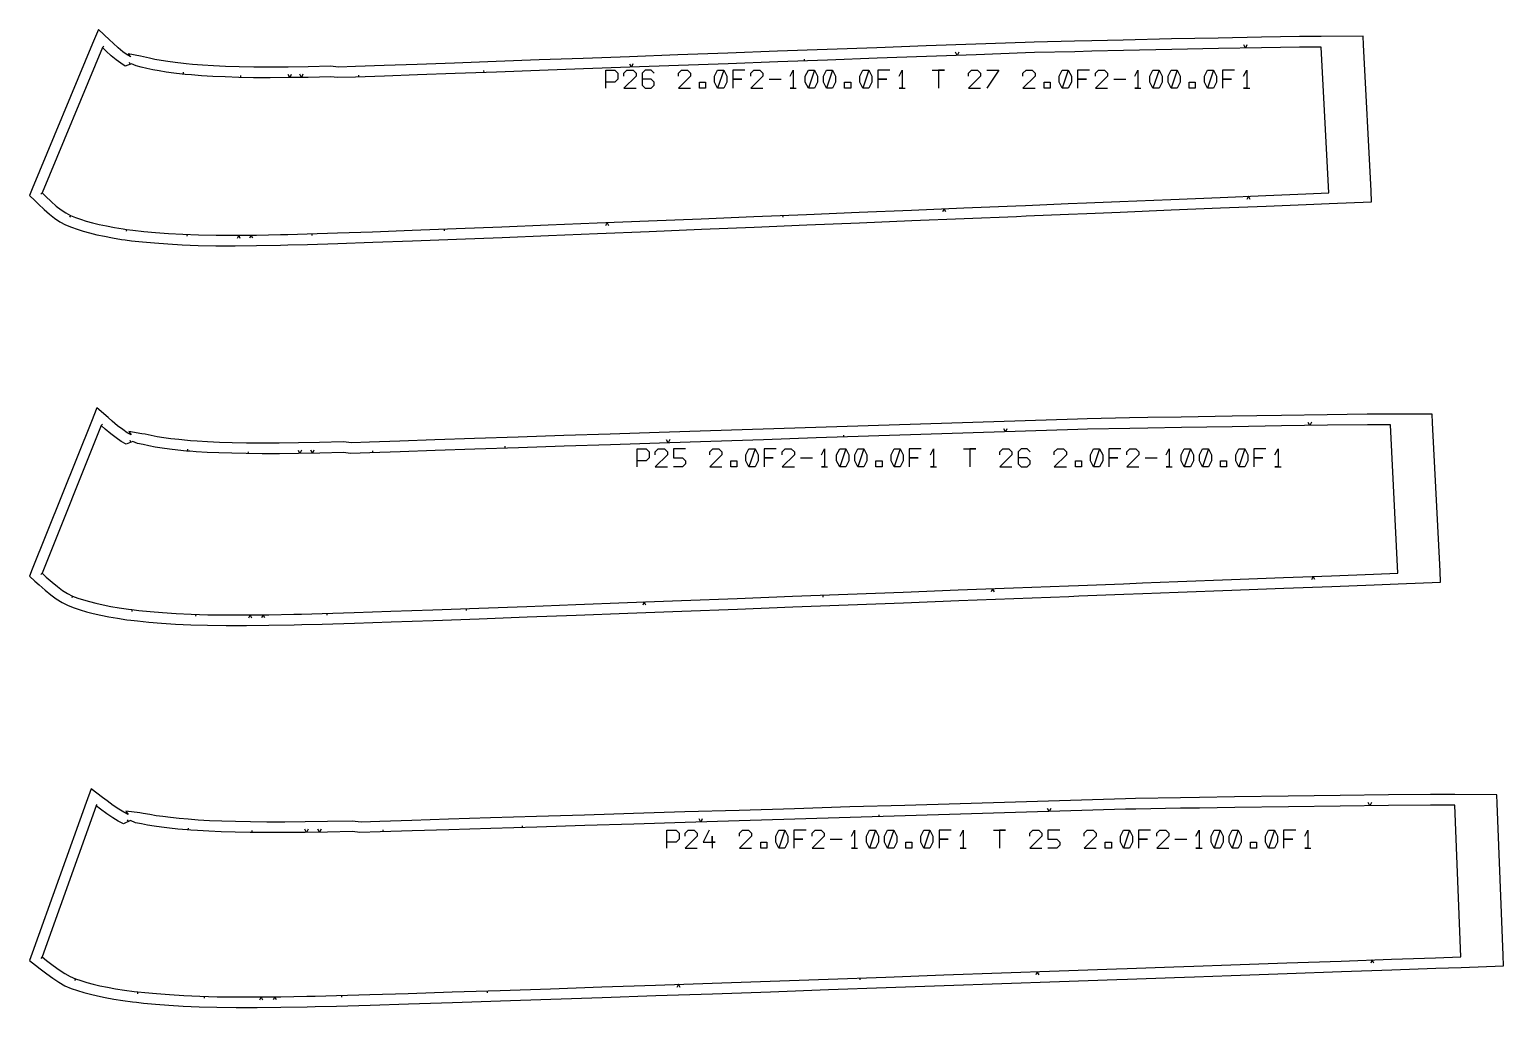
# Model space of a CAD drawing. Header units: metres. Extents: x -12 to 17699, y -154 to 17579.
# Drawn here: x -12 to 1381, y 10152 to 11076 of the extents above; entities that cross this region are included whole.
import ezdxf

# ---------------------------------------------------------------- set-up
doc = ezdxf.new("R2010")
doc.units = ezdxf.units.M

msp = doc.modelspace()

# ---------------------------------------------------------------- linework, layer by layer
at = {"layer": 'Marge'}
for points in [[(-6.924, 10914), (-3.294, 10910.516), (1.94, 10905.659), (6.894, 10901.29), (11.831, 10897.366), (16.969, 10893.937), (22.306, 10891.116), (27.738, 10888.866), (33.244, 10886.96), (38.812, 10885.177), (44.929, 10883.429), (51.653, 10881.785), (58.879, 10880.248), (66.665, 10878.774), (75.202, 10877.376), (78.564, 10876.922), (84.634, 10876.111), (95.01, 10874.991), (106.376, 10873.966), (118.847, 10873.027), (132.552, 10872.228), (147.636, 10871.659), (164.235, 10871.346), (182.556, 10871.282), (202.846, 10871.46), (225.425, 10871.882), (232.449, 10872.068), (250.772, 10872.553), (279.57, 10873.472), (312.631, 10874.633), (350.252, 10876.018), (391.669, 10877.576), (434.802, 10879.23), (478.799, 10880.979), (525.106, 10882.866), (573.667, 10884.844), (623.425, 10886.865), (673.204, 10888.897), (722.821, 10890.938), (772.557, 10892.997), (822.032, 10895.035), (871.584, 10897.063), (920.913, 10899.093), (930.04, 10899.471), (970.261, 10901.137), (987.434, 10901.845), (1019.019, 10903.146), (1067.18, 10905.115), (1113.847, 10907.021), (1157.066, 10908.789), (1194.897, 10910.337), (1216.565, 10911.223), (1256.641, 10912.862), (1256.103, 10923.279), (1248.982, 11061.103), (1248.56, 11069.27), (1208.977, 11069.039), (1188.343, 11068.918), (1152.494, 11068.358), (1111.586, 11067.59), (1067.445, 11066.686), (1021.918, 11065.701), (992.075, 11065.037), (975.85, 11064.67), (937.741, 11063.795), (929.119, 11063.485), (882.515, 11061.805), (835.695, 11060.114), (788.947, 11058.426), (741.955, 11056.732), (695.074, 11055.036), (648.041, 11053.331), (601.022, 11051.623), (555.135, 11049.957), (511.387, 11048.367), (469.827, 11046.854), (429.079, 11045.378), (389.954, 11043.967), (354.427, 11042.695), (323.233, 11041.597), (296.106, 11040.685), (280.234, 11040.096), (272.615, 11040.875), (251.476, 11040.421), (232.54, 11040.139), (215.511, 11040.036), (200.154, 11040.118), (186.233, 11040.384), (173.535, 11040.805), (161.968, 11041.325), (151.517, 11041.922), (142.141, 11042.62), (136.372, 11043.187), (133.648, 11043.452), (125.957, 11044.358), (118.892, 11045.35), (112.434, 11046.368), (106.678, 11047.382), (101.437, 11048.5), (96.041, 11049.871), (93.184, 11050.289), (81.259, 11052.678), (83.919, 11049.666), (80.403, 11051.76), (76.482, 11054.663), (72.105, 11058.341), (67.337, 11062.593), (63.852, 11065.836), (53.323, 11075.63), (47.806, 11062.35), (-9.235, 10925.051), (-11.859, 10918.735)], [(-6.719, 10554.532), (-2.795, 10550.973), (2.858, 10546.022), (8.198, 10541.581), (13.491, 10537.619), (18.951, 10534.193), (24.58, 10531.406), (30.283, 10529.202), (36.078, 10527.335), (41.958, 10525.585), (48.404, 10523.878), (55.477, 10522.283), (63.081, 10520.798), (71.278, 10519.378), (80.259, 10518.04), (83.774, 10517.612), (90.173, 10516.841), (101.08, 10515.789), (113.035, 10514.836), (126.154, 10513.971), (140.565, 10513.25), (156.421, 10512.759), (173.869, 10512.519), (193.133, 10512.523), (214.473, 10512.763), (238.224, 10513.236), (245.603, 10513.432), (264.893, 10513.946), (295.199, 10514.892), (329.999, 10516.068), (369.604, 10517.458), (413.207, 10519.016), (458.619, 10520.663), (504.939, 10522.388), (553.693, 10524.236), (604.824, 10526.174), (657.217, 10528.155), (709.63, 10530.144), (761.873, 10532.136), (814.241, 10534.141), (866.337, 10536.13), (918.514, 10538.113), (970.453, 10540.094), (980.062, 10540.462), (1022.413, 10542.084), (1040.496, 10542.774), (1073.753, 10544.043), (1124.466, 10545.97), (1173.604, 10547.836), (1219.11, 10549.566), (1258.943, 10551.08), (1281.759, 10551.947), (1321.855, 10553.47), (1321.329, 10563.946), (1314.287, 10704.162), (1313.884, 10712.184), (1274.33, 10712.156), (1252.524, 10712.14), (1214.636, 10711.726), (1171.401, 10711.112), (1124.75, 10710.366), (1076.636, 10709.539), (1045.096, 10708.983), (1027.95, 10708.674), (987.675, 10707.942), (978.561, 10707.653), (929.304, 10706.076), (879.823, 10704.48), (830.417, 10702.897), (780.75, 10701.315), (731.201, 10699.723), (681.492, 10698.11), (631.801, 10696.49), (583.305, 10694.912), (537.062, 10693.406), (493.134, 10691.949), (450.069, 10690.501), (408.719, 10689.106), (371.17, 10687.837), (338.196, 10686.724), (309.517, 10685.773), (292.673, 10685.14), (284.667, 10685.96), (262.314, 10685.431), (242.285, 10685.056), (224.269, 10684.845), (208.015, 10684.807), (193.277, 10684.943), (179.834, 10685.226), (167.587, 10685.608), (156.516, 10686.073), (146.568, 10686.651), (140.462, 10687.139), (137.547, 10687.37), (129.375, 10688.164), (121.864, 10689.052), (114.987, 10689.972), (108.838, 10690.897), (103.236, 10691.935), (97.483, 10693.225), (94.37, 10693.593), (81.979, 10695.708), (84.334, 10692.551), (80.5, 10694.664), (76.234, 10697.603), (71.477, 10701.337), (66.296, 10705.668), (62.507, 10708.978), (51.891, 10718.255), (46.645, 10705.169), (-9.282, 10565.66), (-11.87, 10559.205)], [(-6.187, 10191.699), (-1.837, 10188.273), (4.383, 10183.527), (10.219, 10179.28), (15.918, 10175.518), (21.69, 10172.295), (27.56, 10169.689), (33.475, 10167.625), (39.513, 10165.86), (45.676, 10164.194), (52.41, 10162.571), (59.783, 10161.057), (67.716, 10159.643), (76.275, 10158.289), (85.646, 10157.012), (89.286, 10156.607), (95.982, 10155.867), (107.356, 10154.861), (119.833, 10153.946), (133.529, 10153.115), (148.571, 10152.42), (165.117, 10151.943), (183.329, 10151.706), (203.443, 10151.7), (225.731, 10151.921), (250.544, 10152.365), (258.248, 10152.551), (278.409, 10153.038), (310.08, 10153.937), (346.451, 10155.06), (387.845, 10156.389), (433.421, 10157.881), (480.886, 10159.458), (529.301, 10161.115), (580.262, 10162.892), (633.706, 10164.756), (688.47, 10166.661), (743.254, 10168.574), (797.862, 10170.493), (852.6, 10172.424), (907.054, 10174.339), (961.591, 10176.247), (1015.881, 10178.155), (1025.925, 10178.509), (1070.192, 10180.072), (1089.093, 10180.736), (1123.856, 10181.959), (1176.863, 10183.812), (1228.224, 10185.607), (1275.79, 10187.271), (1317.426, 10188.728), (1341.274, 10189.562), (1381.296, 10190.962), (1380.893, 10201.138), (1375.221, 10344.416), (1374.892, 10352.732), (1335.278, 10352.833), (1312.326, 10352.892), (1272.44, 10352.571), (1226.921, 10352.051), (1177.804, 10351.398), (1127.142, 10350.663), (1093.93, 10350.163), (1075.874, 10349.883), (1033.466, 10349.217), (1023.869, 10348.931), (972, 10347.378), (919.895, 10345.809), (867.867, 10344.25), (815.568, 10342.688), (763.392, 10341.12), (711.048, 10339.536), (658.722, 10337.946), (607.655, 10336.397), (558.964, 10334.919), (512.711, 10333.496), (467.364, 10332.091), (423.824, 10330.739), (384.287, 10329.513), (349.568, 10328.443), (319.37, 10327.535), (301.618, 10326.922), (293.185, 10327.862), (269.643, 10327.389), (248.546, 10327.064), (229.565, 10326.896), (212.437, 10326.895), (196.901, 10327.056), (182.733, 10327.351), (169.825, 10327.734), (158.151, 10328.196), (147.648, 10328.769), (141.218, 10329.247), (138.114, 10329.477), (129.477, 10330.247), (121.537, 10331.106), (114.252, 10331.995), (107.718, 10332.881), (101.761, 10333.877), (95.657, 10335.116), (92.276, 10335.452), (79.307, 10337.263), (81.471, 10333.983), (77.215, 10336.103), (72.482, 10339.006), (67.202, 10342.658), (61.435, 10346.882), (57.222, 10350.094), (46.36, 10358.374), (41.747, 10345.518), (-9.413, 10202.933), (-11.845, 10196.155)]]:
    msp.add_lwpolyline(points, close=True, dxfattribs=at)
at = {"layer": 'Patron'}
for points in [[(0, 10921.214), (3.63, 10917.731), (8.74, 10912.992), (13.505, 10908.793), (18.036, 10905.208), (22.469, 10902.288), (26.897, 10900), (31.498, 10898.132), (36.492, 10896.418), (41.858, 10894.702), (47.669, 10893.046), (54.017, 10891.501), (60.953, 10890.031), (68.522, 10888.6), (76.814, 10887.245), (79.888, 10886.834), (85.958, 10886.023), (96.08, 10884.933), (107.273, 10883.926), (119.598, 10882.999), (133.133, 10882.211), (148.011, 10881.652), (164.423, 10881.344), (182.591, 10881.282), (202.758, 10881.46), (225.238, 10881.88), (232.184, 10882.064), (250.507, 10882.55), (279.251, 10883.467), (312.28, 10884.627), (349.885, 10886.011), (391.293, 10887.569), (434.418, 10889.223), (478.402, 10890.971), (524.699, 10892.858), (573.259, 10894.836), (623.02, 10896.857), (672.796, 10898.888), (722.41, 10900.93), (772.143, 10902.988), (821.621, 10905.027), (871.176, 10907.054), (920.502, 10909.085), (929.626, 10909.463), (969.847, 10911.129), (987.022, 10911.836), (1018.607, 10913.137), (1066.772, 10915.106), (1113.439, 10917.013), (1156.657, 10918.781), (1194.488, 10920.329), (1216.156, 10921.215), (1209.035, 11059.039), (1188.499, 11058.92), (1152.681, 11058.36), (1111.79, 11057.592), (1067.661, 11056.688), (1022.141, 11055.704), (992.302, 11055.04), (976.08, 11054.672), (938.1, 11053.801), (929.48, 11053.492), (882.876, 11051.812), (836.056, 11050.12), (789.307, 11048.433), (742.316, 11046.738), (695.436, 11045.043), (648.403, 11043.338), (601.385, 11041.63), (555.499, 11039.963), (511.75, 11038.373), (470.189, 11036.861), (429.439, 11035.385), (390.311, 11033.974), (354.779, 11032.701), (323.569, 11031.603), (296.411, 11030.689), (279.099, 11030.161), (272.829, 11030.877), (251.625, 11030.422), (232.6, 11030.139), (215.457, 11030.036), (199.963, 11030.12), (185.901, 11030.39), (173.086, 11030.815), (161.396, 11031.341), (150.772, 11031.949), (141.163, 11032.668), (135.396, 11033.235), (132.475, 11033.521), (124.564, 11034.455), (117.332, 11035.473), (110.689, 11036.521), (104.578, 11037.605), (98.97, 11038.809), (93.796, 11040.126), (88.895, 11041.256), (84.651, 11043.271), (78.71, 11041.129), (74.424, 11043.744), (70.043, 11047.012), (65.446, 11050.88), (60.527, 11055.271), (57.041, 11058.514)], [(0, 10561.939), (3.924, 10558.38), (9.445, 10553.546), (14.589, 10549.272), (19.466, 10545.637), (24.218, 10542.694), (28.94, 10540.406), (33.828, 10538.552), (39.122, 10536.86), (44.807, 10535.17), (50.957, 10533.546), (57.667, 10532.04), (64.992, 10530.614), (72.982, 10529.232), (81.73, 10527.931), (84.971, 10527.54), (91.37, 10526.769), (102.037, 10525.743), (113.829, 10524.804), (126.811, 10523.95), (141.064, 10523.237), (156.729, 10522.754), (174.006, 10522.518), (193.131, 10522.523), (214.36, 10522.762), (238.025, 10523.234), (245.337, 10523.429), (264.627, 10523.943), (294.887, 10524.887), (329.661, 10526.063), (369.253, 10527.452), (412.85, 10529.01), (458.256, 10530.656), (504.567, 10532.381), (553.314, 10534.229), (604.445, 10536.167), (656.839, 10538.148), (709.251, 10540.136), (761.492, 10542.129), (813.858, 10544.134), (865.956, 10546.122), (918.134, 10548.105), (970.072, 10550.087), (979.68, 10550.455), (1022.03, 10552.077), (1040.115, 10552.767), (1073.372, 10554.036), (1124.086, 10555.963), (1173.224, 10557.829), (1218.73, 10559.558), (1258.564, 10561.072), (1281.379, 10561.939), (1274.337, 10702.156), (1252.633, 10702.14), (1214.778, 10701.727), (1171.561, 10701.114), (1124.922, 10700.367), (1076.813, 10699.541), (1045.276, 10698.985), (1028.131, 10698.676), (987.992, 10697.947), (978.881, 10697.658), (929.626, 10696.081), (880.143, 10694.485), (830.736, 10692.903), (781.071, 10691.32), (731.525, 10689.728), (681.818, 10688.116), (632.126, 10686.495), (583.63, 10684.917), (537.394, 10683.411), (493.47, 10681.955), (450.406, 10680.507), (409.057, 10679.112), (371.507, 10677.842), (338.527, 10676.729), (309.83, 10675.778), (291.538, 10675.205), (284.903, 10675.962), (262.501, 10675.433), (242.402, 10675.057), (224.291, 10674.845), (207.923, 10674.808), (193.066, 10674.945), (179.522, 10675.231), (167.166, 10675.617), (155.934, 10676.09), (145.771, 10676.683), (139.668, 10677.171), (136.577, 10677.417), (128.2, 10678.233), (120.536, 10679.14), (113.491, 10680.085), (107.004, 10681.066), (101.043, 10682.178), (95.537, 10683.416), (90.316, 10684.451), (85.785, 10686.461), (79.42, 10683.841), (74.799, 10686.449), (70.053, 10689.742), (65.061, 10693.667), (59.716, 10698.138), (55.927, 10701.448)], [(0, 10199.556), (4.35, 10196.13), (10.448, 10191.478), (16.101, 10187.367), (21.413, 10183.873), (26.526, 10181.047), (31.554, 10178.857), (36.722, 10177.083), (42.3, 10175.464), (48.283, 10173.848), (54.747, 10172.294), (61.787, 10170.854), (69.466, 10169.489), (77.836, 10168.166), (86.994, 10166.921), (90.384, 10166.546), (97.079, 10165.807), (108.235, 10164.822), (120.563, 10163.92), (134.134, 10163.097), (149.032, 10162.409), (165.404, 10161.939), (183.459, 10161.705), (203.445, 10161.7), (225.632, 10161.92), (250.364, 10162.363), (258.007, 10162.548), (278.168, 10163.035), (309.796, 10163.933), (346.143, 10165.055), (387.525, 10166.384), (433.094, 10167.875), (480.554, 10169.453), (528.96, 10171.109), (579.913, 10172.886), (633.358, 10174.75), (688.123, 10176.655), (742.905, 10178.568), (797.511, 10180.486), (852.247, 10182.418), (906.702, 10184.333), (961.241, 10186.241), (1015.53, 10188.148), (1025.572, 10188.503), (1069.839, 10190.066), (1088.742, 10190.73), (1123.504, 10191.953), (1176.514, 10193.806), (1227.875, 10195.601), (1275.44, 10197.265), (1317.076, 10198.722), (1340.924, 10199.556), (1335.253, 10342.833), (1312.407, 10342.892), (1272.554, 10342.572), (1227.054, 10342.052), (1177.949, 10341.399), (1127.292, 10340.664), (1094.085, 10340.164), (1076.031, 10339.885), (1033.763, 10339.221), (1024.168, 10338.936), (972.301, 10337.383), (920.194, 10335.813), (868.166, 10334.254), (815.868, 10332.693), (763.695, 10331.125), (711.351, 10329.541), (659.025, 10327.951), (607.959, 10326.402), (559.272, 10324.924), (513.02, 10323.501), (467.674, 10322.095), (424.134, 10320.744), (384.595, 10319.518), (349.868, 10318.447), (319.651, 10317.539), (300.391, 10316.998), (293.386, 10317.864), (269.797, 10317.39), (248.634, 10317.064), (229.566, 10316.896), (212.333, 10316.895), (196.692, 10317.058), (182.436, 10317.355), (169.429, 10317.742), (157.605, 10318.211), (146.905, 10318.796), (140.478, 10319.275), (137.223, 10319.516), (128.4, 10320.306), (120.325, 10321.18), (112.899, 10322.086), (106.059, 10323.02), (99.766, 10324.078), (93.945, 10325.264), (88.428, 10326.222), (83.605, 10328.233), (76.948, 10325.065), (71.965, 10327.592), (66.788, 10330.785), (61.291, 10334.592), (55.373, 10338.929), (51.16, 10342.141)]]:
    msp.add_lwpolyline(points, close=True, dxfattribs=at)
at = {"layer": 'Repers points'}
for p, q in [((57.041, 11058.514), (58.267, 11059.832)), ((83.139, 11042.726), (82.528, 11044.419)), ((83.139, 11042.726), (82.528, 11044.419)), ((133.66, 11033.405), (133.835, 11035.196)), ((417.717, 11034.962), (417.652, 11036.761)), ((720.63, 11045.954), (720.565, 11047.753)), ((187.909, 11030.351), (187.944, 11032.151)), ((299.397, 11030.79), (299.336, 11032.589)), ((0, 10921.214), (-1.246, 10919.916)), ((26.884, 10900.006), (26.058, 10898.407)), ((26.884, 10900.006), (26.058, 10898.407)), ((699.972, 10900.007), (700.046, 10898.208)), ((79.854, 10886.839), (79.615, 10885.055)), ((137.057, 10882.063), (136.989, 10880.265)), ((254.893, 10882.69), (254.951, 10880.89)), ((379.921, 10887.141), (379.988, 10885.343)), ((55.927, 10701.448), (57.111, 10702.804)), ((84.021, 10685.735), (83.335, 10687.399)), ((84.021, 10685.735), (83.335, 10687.399)), ((757.938, 10690.577), (757.881, 10692.376)), ((137.607, 10677.335), (137.75, 10679.129)), ((194.966, 10674.928), (194.983, 10676.728)), ((312.764, 10675.875), (312.705, 10677.674)), ((437.8, 10680.082), (437.739, 10681.881)), ((0, 10561.939), (-1.209, 10560.606)), ((28.928, 10540.412), (28.143, 10538.792)), ((28.928, 10540.412), (28.143, 10538.792)), ((737.886, 10541.229), (737.955, 10539.43)), ((84.937, 10527.544), (84.722, 10525.757)), ((145.199, 10523.11), (145.144, 10521.311)), ((269.252, 10524.087), (269.308, 10522.288)), ((400.888, 10528.582), (400.952, 10526.784)), ((51.16, 10342.141), (52.251, 10343.572)), ((81.678, 10327.316), (80.904, 10328.941)), ((81.678, 10327.316), (80.904, 10328.941)), ((454.229, 10321.678), (454.173, 10323.477)), ((791.308, 10331.955), (791.254, 10333.754)), ((138.188, 10319.445), (138.321, 10321.24)), ((198.572, 10317.038), (198.591, 10318.838)), ((322.578, 10317.627), (322.524, 10319.426)), ((0, 10199.556), (-1.114, 10198.141)), ((31.541, 10178.863), (30.822, 10177.212)), ((31.541, 10178.863), (30.822, 10177.212)), ((772.837, 10179.62), (772.9, 10177.821)), ((90.349, 10166.55), (90.152, 10164.761)), ((153.354, 10162.285), (153.302, 10160.486)), ((283.002, 10163.172), (283.053, 10161.373)), ((420.591, 10167.466), (420.65, 10165.667))]:
    msp.add_line(p, q, dxfattribs=at)
at = {"layer": 'Repers suspente'}
for p, q in [((864.972, 11051.165), (863.365, 11054.109)), ((866.363, 11054.217), (864.972, 11051.165)), ((1137.309, 11058.071), (1135.753, 11061.042)), ((1138.753, 11061.099), (1137.309, 11058.071)), ((557.033, 11040.019), (555.425, 11042.963)), ((558.423, 11043.072), (557.033, 11040.019)), ((234.123, 11030.162), (232.578, 11033.139)), ((235.578, 11033.184), (234.123, 11030.162)), ((245.172, 11030.326), (243.627, 11033.304)), ((246.627, 11033.348), (245.172, 11030.326)), ((1140.123, 10918.105), (1138.747, 10915.046)), ((1141.745, 10915.168), (1140.123, 10918.105)), ((852.476, 10906.289), (851.1, 10903.231)), ((854.097, 10903.353), (852.476, 10906.289)), ((185.877, 10881.311), (184.403, 10878.297)), ((187.403, 10878.324), (185.877, 10881.311)), ((197.552, 10881.414), (196.079, 10878.401)), ((199.079, 10878.427), (197.552, 10881.414)), ((533.989, 10893.236), (532.613, 10890.177)), ((535.61, 10890.3), (533.989, 10893.236)), ((1198.313, 10701.493), (1196.771, 10704.472)), ((1199.771, 10704.514), (1198.313, 10701.493)), ((591.905, 10685.186), (590.308, 10688.136)), ((593.307, 10688.233), (591.905, 10685.186)), ((910.493, 10695.464), (908.897, 10698.414)), ((911.895, 10698.511), (910.493, 10695.464)), ((243.795, 10675.083), (242.239, 10678.054)), ((245.239, 10678.11), (243.795, 10675.083)), ((255.469, 10675.301), (253.913, 10678.273)), ((256.913, 10678.329), (255.469, 10675.301)), ((898.469, 10547.358), (897.084, 10544.303)), ((900.082, 10544.417), (898.469, 10547.358)), ((1201.354, 10558.898), (1199.969, 10555.843)), ((1202.967, 10555.957), (1201.354, 10558.898)), ((569.138, 10534.828), (567.752, 10531.774)), ((570.75, 10531.887), (569.138, 10534.828)), ((196.595, 10522.562), (195.129, 10519.545)), ((198.129, 10519.579), (196.595, 10522.562)), ((208.886, 10522.7), (207.42, 10519.684)), ((210.42, 10519.717), (208.886, 10522.7)), ((951.936, 10336.769), (950.346, 10339.723)), ((953.345, 10339.813), (951.936, 10336.769)), ((1254.981, 10342.371), (1253.447, 10345.354)), ((1256.447, 10345.388), (1254.981, 10342.371)), ((622.516, 10326.843), (620.925, 10329.796)), ((623.924, 10329.887), (622.516, 10326.843)), ((249.974, 10317.085), (248.428, 10320.061)), ((251.428, 10320.108), (249.974, 10317.085)), ((262.264, 10317.274), (260.718, 10320.251)), ((263.718, 10320.297), (262.264, 10317.274)), ((940.687, 10185.522), (939.292, 10182.471)), ((942.291, 10182.576), (940.687, 10185.522)), ((1257.278, 10196.63), (1255.884, 10193.579)), ((1258.882, 10193.684), (1257.278, 10196.63)), ((601.491, 10173.638), (600.096, 10170.588)), ((603.095, 10170.693), (601.491, 10173.638)), ((207.067, 10161.736), (205.596, 10158.722)), ((208.596, 10158.751), (207.067, 10161.736)), ((219.911, 10161.864), (218.441, 10158.849)), ((221.441, 10158.879), (219.911, 10161.864))]:
    msp.add_line(p, q, dxfattribs=at)
at = {"layer": 'Text'}
for p, q in [((532.834, 11020.102), (532.834, 11037.245)), ((532.834, 11037.245), (541.405, 11037.245)), ((541.405, 11037.245), (544.262, 11034.388)), ((544.262, 11034.388), (544.262, 11028.674)), ((549.977, 11034.388), (552.834, 11037.245)), ((549.977, 11031.531), (549.977, 11034.388)), ((552.834, 11037.245), (558.548, 11037.245)), ((558.548, 11037.245), (561.405, 11034.388)), ((561.405, 11034.388), (561.405, 11031.531)), ((569.977, 11037.245), (567.12, 11034.388)), ((567.12, 11034.388), (567.12, 11022.96)), ((575.691, 11037.245), (569.977, 11037.245)), ((578.548, 11034.388), (575.691, 11037.245)), ((601.405, 11034.388), (604.262, 11037.245)), ((601.405, 11031.531), (601.405, 11034.388)), ((604.262, 11037.245), (609.977, 11037.245)), ((609.977, 11037.245), (612.834, 11034.388)), ((612.834, 11034.388), (612.834, 11031.531)), ((635.691, 11031.531), (638.548, 11037.245)), ((638.548, 11037.245), (644.262, 11037.245)), ((644.262, 11037.245), (638.548, 11020.102)), ((644.262, 11037.245), (647.12, 11031.531)), ((664.262, 11037.245), (652.834, 11037.245)), ((652.834, 11037.245), (652.834, 11028.674)), ((669.977, 11034.388), (672.834, 11037.245)), ((669.977, 11031.531), (669.977, 11034.388)), ((672.834, 11037.245), (678.548, 11037.245)), ((678.548, 11037.245), (681.405, 11034.388)), ((681.405, 11034.388), (681.405, 11031.531)), ((707.12, 11031.531), (709.977, 11037.245)), ((709.977, 11037.245), (709.977, 11020.102)), ((721.405, 11031.531), (724.262, 11037.245)), ((724.262, 11037.245), (729.977, 11037.245)), ((729.977, 11037.245), (724.262, 11020.102)), ((729.977, 11037.245), (732.834, 11031.531)), ((738.548, 11031.531), (741.405, 11037.245)), ((741.405, 11037.245), (747.12, 11037.245)), ((747.12, 11037.245), (741.405, 11020.102)), ((747.12, 11037.245), (749.977, 11031.531)), ((772.834, 11031.531), (775.691, 11037.245)), ((775.691, 11037.245), (781.405, 11037.245)), ((781.405, 11037.245), (775.691, 11020.102)), ((781.405, 11037.245), (784.262, 11031.531)), ((801.405, 11037.245), (789.977, 11037.245)), ((789.977, 11037.245), (789.977, 11028.674)), ((809.977, 11031.531), (812.834, 11037.245)), ((812.834, 11037.245), (812.834, 11020.102)), ((841.405, 11037.245), (852.834, 11037.245)), ((852.834, 11037.245), (847.12, 11037.245)), ((847.12, 11037.245), (847.12, 11020.102)), ((875.691, 11034.388), (878.548, 11037.245)), ((875.691, 11031.531), (875.691, 11034.388)), ((878.548, 11037.245), (884.262, 11037.245)), ((884.262, 11037.245), (887.12, 11034.388)), ((887.12, 11034.388), (887.12, 11031.531)), ((892.834, 11037.245), (904.262, 11037.245)), ((904.262, 11037.245), (892.834, 11020.102)), ((927.12, 11034.388), (929.977, 11037.245)), ((927.12, 11031.531), (927.12, 11034.388)), ((929.977, 11037.245), (935.691, 11037.245)), ((935.691, 11037.245), (938.548, 11034.388)), ((938.548, 11034.388), (938.548, 11031.531)), ((961.405, 11031.531), (964.262, 11037.245)), ((964.262, 11037.245), (969.977, 11037.245)), ((969.977, 11037.245), (964.262, 11020.102)), ((969.977, 11037.245), (972.834, 11031.531)), ((989.977, 11037.245), (978.548, 11037.245)), ((978.548, 11037.245), (978.548, 11028.674)), ((995.691, 11034.388), (998.548, 11037.245)), ((995.691, 11031.531), (995.691, 11034.388)), ((998.548, 11037.245), (1004.262, 11037.245)), ((1004.262, 11037.245), (1007.12, 11034.388)), ((1007.12, 11034.388), (1007.12, 11031.531)), ((1032.834, 11031.531), (1035.691, 11037.245)), ((1035.691, 11037.245), (1035.691, 11020.102)), ((1047.12, 11031.531), (1049.977, 11037.245)), ((1049.977, 11037.245), (1055.691, 11037.245)), ((1055.691, 11037.245), (1049.977, 11020.102)), ((1055.691, 11037.245), (1058.548, 11031.531)), ((1064.262, 11031.531), (1067.12, 11037.245)), ((1067.12, 11037.245), (1072.834, 11037.245)), ((1072.834, 11037.245), (1067.12, 11020.102)), ((1072.834, 11037.245), (1075.691, 11031.531)), ((1098.548, 11031.531), (1101.405, 11037.245)), ((1101.405, 11037.245), (1107.12, 11037.245)), ((1107.12, 11037.245), (1101.405, 11020.102)), ((1107.12, 11037.245), (1109.977, 11031.531)), ((1127.12, 11037.245), (1115.691, 11037.245)), ((1115.691, 11037.245), (1115.691, 11028.674)), ((1135.691, 11031.531), (1138.548, 11037.245)), ((1138.548, 11037.245), (1138.548, 11020.102)), ((541.405, 11025.817), (532.834, 11025.817)), ((544.262, 11028.674), (541.405, 11025.817)), ((561.405, 11031.531), (549.977, 11020.102)), ((549.977, 11020.102), (561.405, 11020.102)), ((575.691, 11028.674), (567.12, 11028.674)), ((567.12, 11022.96), (569.977, 11020.102)), ((569.977, 11020.102), (575.691, 11020.102)), ((578.548, 11025.817), (575.691, 11028.674)), ((575.691, 11020.102), (578.548, 11022.96)), ((578.548, 11022.96), (578.548, 11025.817)), ((612.834, 11031.531), (601.405, 11020.102)), ((601.405, 11020.102), (612.834, 11020.102)), ((621.405, 11025.817), (627.12, 11025.817)), ((621.405, 11020.102), (621.405, 11025.817)), ((627.12, 11020.102), (621.405, 11020.102)), ((627.12, 11025.817), (627.12, 11020.102)), ((635.691, 11025.817), (635.691, 11031.531)), ((638.548, 11020.102), (635.691, 11025.817)), ((644.262, 11020.102), (638.548, 11020.102)), ((647.12, 11025.817), (644.262, 11020.102)), ((647.12, 11031.531), (647.12, 11025.817)), ((652.834, 11028.674), (661.405, 11028.674)), ((661.405, 11028.674), (652.834, 11028.674)), ((652.834, 11028.674), (652.834, 11020.102)), ((681.405, 11031.531), (669.977, 11020.102)), ((669.977, 11020.102), (681.405, 11020.102)), ((687.12, 11028.674), (698.548, 11028.674)), ((709.977, 11020.102), (707.12, 11020.102)), ((707.12, 11020.102), (712.834, 11020.102)), ((721.405, 11025.817), (721.405, 11031.531)), ((724.262, 11020.102), (721.405, 11025.817)), ((729.977, 11020.102), (724.262, 11020.102)), ((732.834, 11025.817), (729.977, 11020.102)), ((732.834, 11031.531), (732.834, 11025.817)), ((738.548, 11025.817), (738.548, 11031.531)), ((741.405, 11020.102), (738.548, 11025.817)), ((747.12, 11020.102), (741.405, 11020.102)), ((749.977, 11025.817), (747.12, 11020.102)), ((749.977, 11031.531), (749.977, 11025.817)), ((758.548, 11025.817), (764.262, 11025.817)), ((758.548, 11020.102), (758.548, 11025.817)), ((764.262, 11020.102), (758.548, 11020.102)), ((764.262, 11025.817), (764.262, 11020.102)), ((772.834, 11025.817), (772.834, 11031.531)), ((775.691, 11020.102), (772.834, 11025.817)), ((781.405, 11020.102), (775.691, 11020.102)), ((784.262, 11025.817), (781.405, 11020.102)), ((784.262, 11031.531), (784.262, 11025.817)), ((789.977, 11028.674), (798.548, 11028.674)), ((798.548, 11028.674), (789.977, 11028.674)), ((789.977, 11028.674), (789.977, 11020.102)), ((812.834, 11020.102), (809.977, 11020.102)), ((809.977, 11020.102), (815.691, 11020.102)), ((887.12, 11031.531), (875.691, 11020.102)), ((875.691, 11020.102), (887.12, 11020.102)), ((938.548, 11031.531), (927.12, 11020.102)), ((927.12, 11020.102), (938.548, 11020.102)), ((947.12, 11025.817), (952.834, 11025.817)), ((947.12, 11020.102), (947.12, 11025.817)), ((952.834, 11020.102), (947.12, 11020.102)), ((952.834, 11025.817), (952.834, 11020.102)), ((961.405, 11025.817), (961.405, 11031.531)), ((964.262, 11020.102), (961.405, 11025.817)), ((969.977, 11020.102), (964.262, 11020.102)), ((972.834, 11025.817), (969.977, 11020.102)), ((972.834, 11031.531), (972.834, 11025.817)), ((978.548, 11028.674), (987.12, 11028.674)), ((987.12, 11028.674), (978.548, 11028.674)), ((978.548, 11028.674), (978.548, 11020.102)), ((1007.12, 11031.531), (995.691, 11020.102)), ((995.691, 11020.102), (1007.12, 11020.102)), ((1012.834, 11028.674), (1024.262, 11028.674)), ((1035.691, 11020.102), (1032.834, 11020.102)), ((1032.834, 11020.102), (1038.548, 11020.102)), ((1047.12, 11025.817), (1047.12, 11031.531)), ((1049.977, 11020.102), (1047.12, 11025.817)), ((1055.691, 11020.102), (1049.977, 11020.102)), ((1058.548, 11025.817), (1055.691, 11020.102)), ((1058.548, 11031.531), (1058.548, 11025.817)), ((1064.262, 11025.817), (1064.262, 11031.531)), ((1067.12, 11020.102), (1064.262, 11025.817)), ((1072.834, 11020.102), (1067.12, 11020.102)), ((1075.691, 11025.817), (1072.834, 11020.102)), ((1075.691, 11031.531), (1075.691, 11025.817)), ((1084.262, 11025.817), (1089.977, 11025.817)), ((1084.262, 11020.102), (1084.262, 11025.817)), ((1089.977, 11020.102), (1084.262, 11020.102)), ((1089.977, 11025.817), (1089.977, 11020.102)), ((1098.548, 11025.817), (1098.548, 11031.531)), ((1101.405, 11020.102), (1098.548, 11025.817)), ((1107.12, 11020.102), (1101.405, 11020.102)), ((1109.977, 11025.817), (1107.12, 11020.102)), ((1109.977, 11031.531), (1109.977, 11025.817)), ((1115.691, 11028.674), (1124.262, 11028.674)), ((1124.262, 11028.674), (1115.691, 11028.674)), ((1115.691, 11028.674), (1115.691, 11020.102)), ((1138.548, 11020.102), (1135.691, 11020.102)), ((1135.691, 11020.102), (1141.405, 11020.102)), ((562.453, 10662.347), (562.453, 10679.489)), ((562.453, 10679.489), (571.024, 10679.489)), ((571.024, 10679.489), (573.881, 10676.632)), ((573.881, 10676.632), (573.881, 10670.918)), ((579.595, 10676.632), (582.453, 10679.489)), ((579.595, 10673.775), (579.595, 10676.632)), ((591.024, 10673.775), (579.595, 10662.347)), ((582.453, 10679.489), (588.167, 10679.489)), ((588.167, 10679.489), (591.024, 10676.632)), ((591.024, 10676.632), (591.024, 10673.775)), ((608.167, 10679.489), (596.738, 10679.489)), ((596.738, 10679.489), (596.738, 10670.918)), ((631.024, 10676.632), (633.881, 10679.489)), ((631.024, 10673.775), (631.024, 10676.632)), ((642.453, 10673.775), (631.024, 10662.347)), ((633.881, 10679.489), (639.595, 10679.489)), ((639.595, 10679.489), (642.453, 10676.632)), ((642.453, 10676.632), (642.453, 10673.775)), ((665.31, 10673.775), (668.167, 10679.489)), ((665.31, 10668.061), (665.31, 10673.775)), ((668.167, 10679.489), (673.881, 10679.489)), ((673.881, 10679.489), (668.167, 10662.347)), ((673.881, 10679.489), (676.738, 10673.775)), ((676.738, 10673.775), (676.738, 10668.061)), ((693.881, 10679.489), (682.453, 10679.489)), ((682.453, 10679.489), (682.453, 10670.918)), ((699.595, 10676.632), (702.453, 10679.489)), ((699.595, 10673.775), (699.595, 10676.632)), ((711.024, 10673.775), (699.595, 10662.347)), ((702.453, 10679.489), (708.167, 10679.489)), ((708.167, 10679.489), (711.024, 10676.632)), ((711.024, 10676.632), (711.024, 10673.775)), ((736.738, 10673.775), (739.595, 10679.489)), ((739.595, 10679.489), (739.595, 10662.347)), ((751.024, 10673.775), (753.881, 10679.489)), ((751.024, 10668.061), (751.024, 10673.775)), ((753.881, 10679.489), (759.595, 10679.489)), ((759.595, 10679.489), (753.881, 10662.347)), ((759.595, 10679.489), (762.453, 10673.775)), ((762.453, 10673.775), (762.453, 10668.061)), ((768.167, 10673.775), (771.024, 10679.489)), ((768.167, 10668.061), (768.167, 10673.775)), ((771.024, 10679.489), (776.738, 10679.489)), ((776.738, 10679.489), (771.024, 10662.347)), ((776.738, 10679.489), (779.595, 10673.775)), ((779.595, 10673.775), (779.595, 10668.061)), ((802.453, 10673.775), (805.31, 10679.489)), ((802.453, 10668.061), (802.453, 10673.775)), ((805.31, 10679.489), (811.024, 10679.489)), ((811.024, 10679.489), (805.31, 10662.347)), ((811.024, 10679.489), (813.881, 10673.775)), ((813.881, 10673.775), (813.881, 10668.061)), ((831.024, 10679.489), (819.595, 10679.489)), ((819.595, 10679.489), (819.595, 10670.918)), ((839.595, 10673.775), (842.453, 10679.489)), ((842.453, 10679.489), (842.453, 10662.347)), ((871.024, 10679.489), (882.453, 10679.489)), ((882.453, 10679.489), (876.738, 10679.489)), ((876.738, 10679.489), (876.738, 10662.347)), ((905.31, 10676.632), (908.167, 10679.489)), ((905.31, 10673.775), (905.31, 10676.632)), ((916.738, 10673.775), (905.31, 10662.347)), ((908.167, 10679.489), (913.881, 10679.489)), ((913.881, 10679.489), (916.738, 10676.632)), ((916.738, 10676.632), (916.738, 10673.775)), ((925.31, 10679.489), (922.453, 10676.632)), ((922.453, 10676.632), (922.453, 10665.204)), ((931.024, 10679.489), (925.31, 10679.489)), ((933.881, 10676.632), (931.024, 10679.489)), ((956.738, 10676.632), (959.595, 10679.489)), ((956.738, 10673.775), (956.738, 10676.632)), ((968.167, 10673.775), (956.738, 10662.347)), ((959.595, 10679.489), (965.31, 10679.489)), ((965.31, 10679.489), (968.167, 10676.632)), ((968.167, 10676.632), (968.167, 10673.775)), ((991.024, 10673.775), (993.881, 10679.489)), ((991.024, 10668.061), (991.024, 10673.775)), ((993.881, 10679.489), (999.595, 10679.489)), ((999.595, 10679.489), (993.881, 10662.347)), ((999.595, 10679.489), (1002.453, 10673.775)), ((1002.453, 10673.775), (1002.453, 10668.061)), ((1019.595, 10679.489), (1008.167, 10679.489)), ((1008.167, 10679.489), (1008.167, 10670.918)), ((1025.31, 10676.632), (1028.167, 10679.489)), ((1025.31, 10673.775), (1025.31, 10676.632)), ((1036.738, 10673.775), (1025.31, 10662.347)), ((1028.167, 10679.489), (1033.881, 10679.489)), ((1033.881, 10679.489), (1036.738, 10676.632)), ((1036.738, 10676.632), (1036.738, 10673.775)), ((1062.453, 10673.775), (1065.31, 10679.489)), ((1065.31, 10679.489), (1065.31, 10662.347)), ((1076.738, 10673.775), (1079.595, 10679.489)), ((1076.738, 10668.061), (1076.738, 10673.775)), ((1079.595, 10679.489), (1085.31, 10679.489)), ((1085.31, 10679.489), (1079.595, 10662.347)), ((1085.31, 10679.489), (1088.167, 10673.775)), ((1088.167, 10673.775), (1088.167, 10668.061)), ((1093.881, 10673.775), (1096.738, 10679.489)), ((1093.881, 10668.061), (1093.881, 10673.775)), ((1096.738, 10679.489), (1102.453, 10679.489)), ((1102.453, 10679.489), (1096.738, 10662.347)), ((1102.453, 10679.489), (1105.31, 10673.775)), ((1105.31, 10673.775), (1105.31, 10668.061)), ((1128.167, 10673.775), (1131.024, 10679.489)), ((1128.167, 10668.061), (1128.167, 10673.775)), ((1131.024, 10679.489), (1136.738, 10679.489)), ((1136.738, 10679.489), (1131.024, 10662.347)), ((1136.738, 10679.489), (1139.595, 10673.775)), ((1139.595, 10673.775), (1139.595, 10668.061)), ((1156.738, 10679.489), (1145.31, 10679.489)), ((1145.31, 10679.489), (1145.31, 10670.918)), ((1165.31, 10673.775), (1168.167, 10679.489)), ((1168.167, 10679.489), (1168.167, 10662.347)), ((571.024, 10668.061), (562.453, 10668.061)), ((573.881, 10670.918), (571.024, 10668.061)), ((579.595, 10662.347), (591.024, 10662.347)), ((596.738, 10670.918), (605.31, 10670.918)), ((605.31, 10662.347), (596.738, 10662.347)), ((605.31, 10670.918), (608.167, 10668.061)), ((608.167, 10665.204), (605.31, 10662.347)), ((608.167, 10668.061), (608.167, 10665.204)), ((631.024, 10662.347), (642.453, 10662.347)), ((651.024, 10668.061), (656.738, 10668.061)), ((651.024, 10662.347), (651.024, 10668.061)), ((656.738, 10662.347), (651.024, 10662.347)), ((656.738, 10668.061), (656.738, 10662.347)), ((668.167, 10662.347), (665.31, 10668.061)), ((673.881, 10662.347), (668.167, 10662.347)), ((676.738, 10668.061), (673.881, 10662.347)), ((682.453, 10670.918), (691.024, 10670.918)), ((691.024, 10670.918), (682.453, 10670.918)), ((682.453, 10670.918), (682.453, 10662.347)), ((699.595, 10662.347), (711.024, 10662.347)), ((716.738, 10670.918), (728.167, 10670.918)), ((739.595, 10662.347), (736.738, 10662.347)), ((736.738, 10662.347), (742.453, 10662.347)), ((753.881, 10662.347), (751.024, 10668.061)), ((759.595, 10662.347), (753.881, 10662.347)), ((762.453, 10668.061), (759.595, 10662.347)), ((771.024, 10662.347), (768.167, 10668.061)), ((776.738, 10662.347), (771.024, 10662.347)), ((779.595, 10668.061), (776.738, 10662.347)), ((788.167, 10668.061), (793.881, 10668.061)), ((788.167, 10662.347), (788.167, 10668.061)), ((793.881, 10662.347), (788.167, 10662.347)), ((793.881, 10668.061), (793.881, 10662.347)), ((805.31, 10662.347), (802.453, 10668.061)), ((811.024, 10662.347), (805.31, 10662.347)), ((813.881, 10668.061), (811.024, 10662.347)), ((819.595, 10670.918), (828.167, 10670.918)), ((828.167, 10670.918), (819.595, 10670.918)), ((819.595, 10670.918), (819.595, 10662.347)), ((842.453, 10662.347), (839.595, 10662.347)), ((839.595, 10662.347), (845.31, 10662.347)), ((905.31, 10662.347), (916.738, 10662.347)), ((931.024, 10670.918), (922.453, 10670.918)), ((922.453, 10665.204), (925.31, 10662.347)), ((925.31, 10662.347), (931.024, 10662.347)), ((933.881, 10668.061), (931.024, 10670.918)), ((931.024, 10662.347), (933.881, 10665.204)), ((933.881, 10665.204), (933.881, 10668.061)), ((956.738, 10662.347), (968.167, 10662.347)), ((976.738, 10668.061), (982.453, 10668.061)), ((976.738, 10662.347), (976.738, 10668.061)), ((982.453, 10662.347), (976.738, 10662.347)), ((982.453, 10668.061), (982.453, 10662.347)), ((993.881, 10662.347), (991.024, 10668.061)), ((999.595, 10662.347), (993.881, 10662.347)), ((1002.453, 10668.061), (999.595, 10662.347)), ((1008.167, 10670.918), (1016.738, 10670.918)), ((1016.738, 10670.918), (1008.167, 10670.918)), ((1008.167, 10670.918), (1008.167, 10662.347)), ((1025.31, 10662.347), (1036.738, 10662.347)), ((1042.453, 10670.918), (1053.881, 10670.918)), ((1065.31, 10662.347), (1062.453, 10662.347)), ((1062.453, 10662.347), (1068.167, 10662.347)), ((1079.595, 10662.347), (1076.738, 10668.061)), ((1085.31, 10662.347), (1079.595, 10662.347)), ((1088.167, 10668.061), (1085.31, 10662.347)), ((1096.738, 10662.347), (1093.881, 10668.061)), ((1102.453, 10662.347), (1096.738, 10662.347)), ((1105.31, 10668.061), (1102.453, 10662.347)), ((1113.881, 10668.061), (1119.595, 10668.061)), ((1113.881, 10662.347), (1113.881, 10668.061)), ((1119.595, 10662.347), (1113.881, 10662.347)), ((1119.595, 10668.061), (1119.595, 10662.347)), ((1131.024, 10662.347), (1128.167, 10668.061)), ((1136.738, 10662.347), (1131.024, 10662.347)), ((1139.595, 10668.061), (1136.738, 10662.347)), ((1145.31, 10670.918), (1153.881, 10670.918)), ((1153.881, 10670.918), (1145.31, 10670.918)), ((1145.31, 10670.918), (1145.31, 10662.347)), ((1168.167, 10662.347), (1165.31, 10662.347)), ((1165.31, 10662.347), (1171.024, 10662.347)), ((590.629, 10302.119), (590.629, 10319.262)), ((590.629, 10319.262), (599.2, 10319.262)), ((599.2, 10319.262), (602.057, 10316.404)), ((602.057, 10310.69), (599.2, 10307.833)), ((602.057, 10316.404), (602.057, 10310.69)), ((607.772, 10316.404), (610.629, 10319.262)), ((607.772, 10313.547), (607.772, 10316.404)), ((619.2, 10313.547), (607.772, 10302.119)), ((610.629, 10319.262), (616.343, 10319.262)), ((616.343, 10319.262), (619.2, 10316.404)), ((619.2, 10316.404), (619.2, 10313.547)), ((630.629, 10319.262), (624.915, 10307.833)), ((633.486, 10307.833), (633.486, 10313.547)), ((633.486, 10313.547), (633.486, 10302.119)), ((659.2, 10316.404), (662.057, 10319.262)), ((659.2, 10313.547), (659.2, 10316.404)), ((670.629, 10313.547), (659.2, 10302.119)), ((662.057, 10319.262), (667.772, 10319.262)), ((667.772, 10319.262), (670.629, 10316.404)), ((670.629, 10316.404), (670.629, 10313.547)), ((693.486, 10313.547), (696.343, 10319.262)), ((693.486, 10307.833), (693.486, 10313.547)), ((696.343, 10319.262), (702.057, 10319.262)), ((702.057, 10319.262), (696.343, 10302.119)), ((702.057, 10319.262), (704.915, 10313.547)), ((704.915, 10313.547), (704.915, 10307.833)), ((722.057, 10319.262), (710.629, 10319.262)), ((710.629, 10319.262), (710.629, 10310.69)), ((710.629, 10310.69), (719.2, 10310.69)), ((719.2, 10310.69), (710.629, 10310.69)), ((710.629, 10310.69), (710.629, 10302.119)), ((727.772, 10316.404), (730.629, 10319.262)), ((727.772, 10313.547), (727.772, 10316.404)), ((739.2, 10313.547), (727.772, 10302.119)), ((730.629, 10319.262), (736.343, 10319.262)), ((736.343, 10319.262), (739.2, 10316.404)), ((739.2, 10316.404), (739.2, 10313.547)), ((744.915, 10310.69), (756.343, 10310.69)), ((764.915, 10313.547), (767.772, 10319.262)), ((767.772, 10319.262), (767.772, 10302.119)), ((779.2, 10313.547), (782.057, 10319.262)), ((779.2, 10307.833), (779.2, 10313.547)), ((782.057, 10319.262), (787.772, 10319.262)), ((787.772, 10319.262), (782.057, 10302.119)), ((787.772, 10319.262), (790.629, 10313.547)), ((790.629, 10313.547), (790.629, 10307.833)), ((796.343, 10313.547), (799.2, 10319.262)), ((796.343, 10307.833), (796.343, 10313.547)), ((799.2, 10319.262), (804.915, 10319.262)), ((804.915, 10319.262), (799.2, 10302.119)), ((804.915, 10319.262), (807.772, 10313.547)), ((807.772, 10313.547), (807.772, 10307.833)), ((830.629, 10313.547), (833.486, 10319.262)), ((830.629, 10307.833), (830.629, 10313.547)), ((833.486, 10319.262), (839.2, 10319.262)), ((839.2, 10319.262), (833.486, 10302.119)), ((839.2, 10319.262), (842.057, 10313.547)), ((842.057, 10313.547), (842.057, 10307.833)), ((859.2, 10319.262), (847.772, 10319.262)), ((847.772, 10319.262), (847.772, 10310.69)), ((847.772, 10310.69), (856.343, 10310.69)), ((856.343, 10310.69), (847.772, 10310.69)), ((847.772, 10310.69), (847.772, 10302.119)), ((867.772, 10313.547), (870.629, 10319.262)), ((870.629, 10319.262), (870.629, 10302.119)), ((899.2, 10319.262), (910.629, 10319.262)), ((910.629, 10319.262), (904.915, 10319.262)), ((904.915, 10319.262), (904.915, 10302.119)), ((933.486, 10316.404), (936.343, 10319.262)), ((933.486, 10313.547), (933.486, 10316.404)), ((944.915, 10313.547), (933.486, 10302.119)), ((936.343, 10319.262), (942.057, 10319.262)), ((942.057, 10319.262), (944.915, 10316.404)), ((944.915, 10316.404), (944.915, 10313.547)), ((962.057, 10319.262), (950.629, 10319.262)), ((950.629, 10319.262), (950.629, 10310.69)), ((950.629, 10310.69), (959.2, 10310.69)), ((959.2, 10310.69), (962.057, 10307.833)), ((984.915, 10316.404), (987.772, 10319.262)), ((984.915, 10313.547), (984.915, 10316.404)), ((996.343, 10313.547), (984.915, 10302.119)), ((987.772, 10319.262), (993.486, 10319.262)), ((993.486, 10319.262), (996.343, 10316.404)), ((996.343, 10316.404), (996.343, 10313.547)), ((1019.2, 10313.547), (1022.057, 10319.262)), ((1019.2, 10307.833), (1019.2, 10313.547)), ((1022.057, 10319.262), (1027.772, 10319.262)), ((1027.772, 10319.262), (1022.057, 10302.119)), ((1027.772, 10319.262), (1030.629, 10313.547)), ((1030.629, 10313.547), (1030.629, 10307.833)), ((1047.772, 10319.262), (1036.343, 10319.262)), ((1036.343, 10319.262), (1036.343, 10310.69)), ((1036.343, 10310.69), (1044.915, 10310.69)), ((1044.915, 10310.69), (1036.343, 10310.69)), ((1036.343, 10310.69), (1036.343, 10302.119)), ((1053.486, 10316.404), (1056.343, 10319.262)), ((1053.486, 10313.547), (1053.486, 10316.404)), ((1064.915, 10313.547), (1053.486, 10302.119)), ((1056.343, 10319.262), (1062.057, 10319.262)), ((1062.057, 10319.262), (1064.915, 10316.404)), ((1064.915, 10316.404), (1064.915, 10313.547)), ((1070.629, 10310.69), (1082.057, 10310.69)), ((1090.629, 10313.547), (1093.486, 10319.262)), ((1093.486, 10319.262), (1093.486, 10302.119)), ((1104.915, 10313.547), (1107.772, 10319.262)), ((1104.915, 10307.833), (1104.915, 10313.547)), ((1107.772, 10319.262), (1113.486, 10319.262)), ((1113.486, 10319.262), (1107.772, 10302.119)), ((1113.486, 10319.262), (1116.343, 10313.547)), ((1116.343, 10313.547), (1116.343, 10307.833)), ((1122.057, 10313.547), (1124.915, 10319.262)), ((1122.057, 10307.833), (1122.057, 10313.547)), ((1124.915, 10319.262), (1130.629, 10319.262)), ((1130.629, 10319.262), (1124.915, 10302.119)), ((1130.629, 10319.262), (1133.486, 10313.547)), ((1133.486, 10313.547), (1133.486, 10307.833)), ((1156.343, 10313.547), (1159.2, 10319.262)), ((1156.343, 10307.833), (1156.343, 10313.547)), ((1159.2, 10319.262), (1164.915, 10319.262)), ((1164.915, 10319.262), (1159.2, 10302.119)), ((1164.915, 10319.262), (1167.772, 10313.547)), ((1167.772, 10313.547), (1167.772, 10307.833)), ((1184.915, 10319.262), (1173.486, 10319.262)), ((1173.486, 10319.262), (1173.486, 10310.69)), ((1173.486, 10310.69), (1182.057, 10310.69)), ((1182.057, 10310.69), (1173.486, 10310.69)), ((1173.486, 10310.69), (1173.486, 10302.119)), ((1193.486, 10313.547), (1196.343, 10319.262)), ((1196.343, 10319.262), (1196.343, 10302.119)), ((599.2, 10307.833), (590.629, 10307.833)), ((607.772, 10302.119), (619.2, 10302.119)), ((624.915, 10307.833), (636.343, 10307.833)), ((636.343, 10307.833), (633.486, 10307.833)), ((659.2, 10302.119), (670.629, 10302.119)), ((679.2, 10307.833), (684.915, 10307.833)), ((679.2, 10302.119), (679.2, 10307.833)), ((684.915, 10302.119), (679.2, 10302.119)), ((684.915, 10307.833), (684.915, 10302.119)), ((696.343, 10302.119), (693.486, 10307.833)), ((702.057, 10302.119), (696.343, 10302.119)), ((704.915, 10307.833), (702.057, 10302.119)), ((727.772, 10302.119), (739.2, 10302.119)), ((767.772, 10302.119), (764.915, 10302.119)), ((764.915, 10302.119), (770.629, 10302.119)), ((782.057, 10302.119), (779.2, 10307.833)), ((787.772, 10302.119), (782.057, 10302.119)), ((790.629, 10307.833), (787.772, 10302.119)), ((799.2, 10302.119), (796.343, 10307.833)), ((804.915, 10302.119), (799.2, 10302.119)), ((807.772, 10307.833), (804.915, 10302.119)), ((816.343, 10307.833), (822.057, 10307.833)), ((816.343, 10302.119), (816.343, 10307.833)), ((822.057, 10302.119), (816.343, 10302.119)), ((822.057, 10307.833), (822.057, 10302.119)), ((833.486, 10302.119), (830.629, 10307.833)), ((839.2, 10302.119), (833.486, 10302.119)), ((842.057, 10307.833), (839.2, 10302.119)), ((870.629, 10302.119), (867.772, 10302.119)), ((867.772, 10302.119), (873.486, 10302.119)), ((933.486, 10302.119), (944.915, 10302.119)), ((959.2, 10302.119), (950.629, 10302.119)), ((962.057, 10304.976), (959.2, 10302.119)), ((962.057, 10307.833), (962.057, 10304.976)), ((984.915, 10302.119), (996.343, 10302.119)), ((1004.915, 10307.833), (1010.629, 10307.833)), ((1004.915, 10302.119), (1004.915, 10307.833)), ((1010.629, 10302.119), (1004.915, 10302.119)), ((1010.629, 10307.833), (1010.629, 10302.119)), ((1022.057, 10302.119), (1019.2, 10307.833)), ((1027.772, 10302.119), (1022.057, 10302.119)), ((1030.629, 10307.833), (1027.772, 10302.119)), ((1053.486, 10302.119), (1064.915, 10302.119)), ((1093.486, 10302.119), (1090.629, 10302.119)), ((1090.629, 10302.119), (1096.343, 10302.119)), ((1107.772, 10302.119), (1104.915, 10307.833)), ((1113.486, 10302.119), (1107.772, 10302.119)), ((1116.343, 10307.833), (1113.486, 10302.119)), ((1124.915, 10302.119), (1122.057, 10307.833)), ((1130.629, 10302.119), (1124.915, 10302.119)), ((1133.486, 10307.833), (1130.629, 10302.119)), ((1142.057, 10307.833), (1147.772, 10307.833)), ((1142.057, 10302.119), (1142.057, 10307.833)), ((1147.772, 10302.119), (1142.057, 10302.119)), ((1147.772, 10307.833), (1147.772, 10302.119)), ((1159.2, 10302.119), (1156.343, 10307.833)), ((1164.915, 10302.119), (1159.2, 10302.119)), ((1167.772, 10307.833), (1164.915, 10302.119)), ((1196.343, 10302.119), (1193.486, 10302.119)), ((1193.486, 10302.119), (1199.2, 10302.119))]:
    msp.add_line(p, q, dxfattribs=at)

doc.saveas('drawing.dxf')
